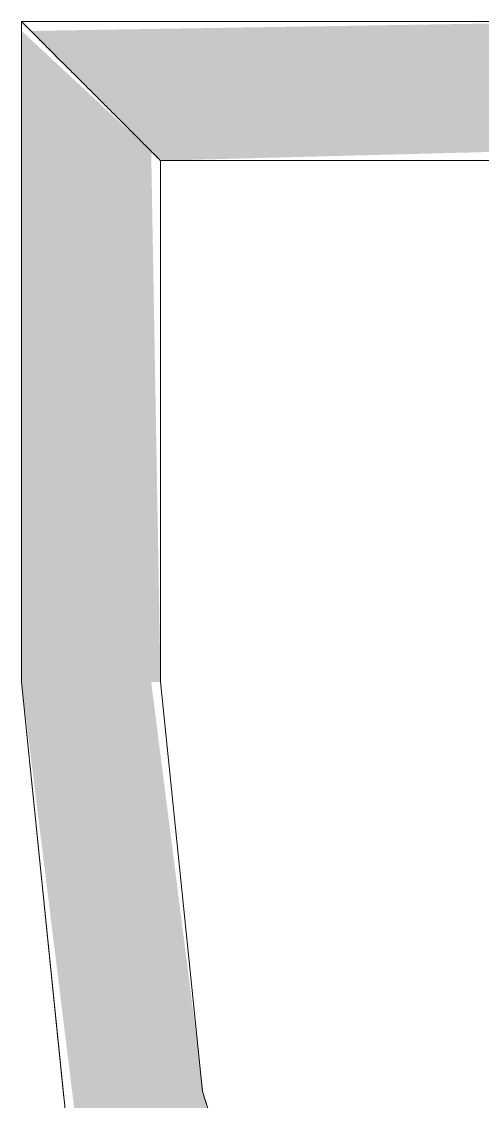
# Model space of a CAD drawing. Header units: millimetres. Extents: x 10569 to 232243, y -25347 to 80743.
# Drawn here: x 222046 to 222112.4, y 28564.1 to 28719.5 of the extents above; entities that cross this region are included whole.
import ezdxf

# ---------------------------------------------------------------- set-up
doc = ezdxf.new("R2010")
doc.units = ezdxf.units.MM
doc.layers.add('Q-CASE', color=31, linetype='Continuous', lineweight=20)

# ---------------------------------------------------------------- blocks, each defined once
blk = doc.blocks.new('DLN_Cat Ladder - 750x750x4500 _WDD_-9656512-PART PLAN of TENDER DRAFT G_F')
at = {"layer": 'Q-CASE', "lineweight": 15, "transparency": 33554432}
for points in [[(-265.3, -802), (-245.3, -802), (-246.64, -725.66), (-265.3, -708.34), (-265.3, -793.17)], [(-180.3, -727), (-180.45, -707), (-263.96, -708.34), (-245.3, -727), (-194.3, -725.66), (-194.3, -717), (-189.3, -717.32), (-189.3, -727), (-180.45, -727)], [(44.7, -1112), (105.18, -1106.04), (163.33, -1088.4), (219.3, -1057.81), (268.67, -1015.4), (306.2, -967.23), (331.58, -919.05), (348.74, -862.48), (353.36, -802), (334.7, -802), (328.36, -862.29), (309.24, -920.63), (277.72, -974.23), (233.67, -1021.2), (189.7, -1053.15), (133.12, -1078.06), (75.01, -1090.41), (14.11, -1090.35), (-45.85, -1077.39), (-102.06, -1051.87), (-152.74, -1013.74), (-193.94, -965.48), (-220.52, -919.05), (-238.96, -862.29), (-246.64, -802), (-265.3, -802), (-256.79, -870.88), (-241.7, -920.63), (-209.27, -978.84), (-172.37, -1022.95), (-120.39, -1063.57), (-72.55, -1088.82), (-15.59, -1106.06), (42.12, -1111.75)]]:
    blk.add_hatch(color=181, dxfattribs=at).paths.add_polyline_path(points, flags=0)
at = {"layer": 'Q-CASE', "lineweight": 15}
for p, q in [((-265.3, -707), (-265.3, -802)), ((-189.3, -707), (-265.3, -707)), ((-265.3, -707), (-265.3, -802)), ((-189.3, -707), (-265.3, -707)), ((-265.3, -707), (-265.3, -802)), ((-189.3, -707), (-265.3, -707)), ((-265.3, -707), (-265.3, -802)), ((-189.3, -707), (-265.3, -707)), ((-265.3, -707), (-265.3, -802)), ((-189.3, -707), (-265.3, -707)), ((-265.3, -707), (-265.3, -802)), ((-189.3, -707), (-265.3, -707)), ((-265.3, -707), (-265.3, -802)), ((-189.3, -707), (-265.3, -707)), ((-265.3, -707), (-265.3, -802)), ((-189.3, -707), (-265.3, -707)), ((-265.3, -707), (-265.3, -802)), ((-189.3, -707), (-265.3, -707)), ((-265.3, -707), (-265.3, -802)), ((-189.3, -707), (-265.3, -707)), ((-245.3, -802), (-245.3, -727)), ((-245.3, -727), (-189.3, -727)), ((-245.3, -802), (-245.3, -727)), ((-245.3, -727), (-189.3, -727)), ((-245.3, -802), (-245.3, -727)), ((-245.3, -727), (-189.3, -727)), ((-245.3, -802), (-245.3, -727)), ((-245.3, -727), (-189.3, -727)), ((-245.3, -802), (-245.3, -727)), ((-245.3, -727), (-189.3, -727)), ((-245.3, -802), (-245.3, -727)), ((-245.3, -727), (-189.3, -727)), ((-245.3, -802), (-245.3, -727)), ((-245.3, -727), (-189.3, -727)), ((-245.3, -802), (-245.3, -727)), ((-245.3, -727), (-189.3, -727)), ((-245.3, -802), (-245.3, -727)), ((-245.3, -727), (-189.3, -727)), ((-245.3, -802), (-245.3, -727)), ((-245.3, -727), (-189.3, -727)), ((-265.3, -802), (-259.22, -861.76)), ((-265.3, -802), (-259.22, -861.76)), ((-265.3, -802), (-259.22, -861.76)), ((-265.3, -802), (-259.22, -861.76)), ((-265.3, -802), (-259.22, -861.76)), ((-265.3, -802), (-259.22, -861.76)), ((-265.3, -802), (-259.22, -861.76)), ((-265.3, -802), (-259.22, -861.76)), ((-265.3, -802), (-259.22, -861.76)), ((-239.25, -860.94), (-245.3, -802)), ((-239.25, -860.94), (-245.3, -802)), ((-239.25, -860.94), (-245.3, -802)), ((-239.25, -860.94), (-245.3, -802)), ((-239.25, -860.94), (-245.3, -802)), ((-239.25, -860.94), (-245.3, -802)), ((-239.25, -860.94), (-245.3, -802)), ((-239.25, -860.94), (-245.3, -802)), ((-239.25, -860.94), (-245.3, -802)), ((-229.45, -891.56), (-239.04, -861.58)), ((-229.45, -891.56), (-239.04, -861.58)), ((-229.45, -891.56), (-239.04, -861.58)), ((-229.45, -891.56), (-239.04, -861.58)), ((-229.45, -891.56), (-239.04, -861.58)), ((-229.45, -891.56), (-239.04, -861.58)), ((-229.45, -891.56), (-239.04, -861.58)), ((-229.45, -891.56), (-239.04, -861.58)), ((-229.45, -891.56), (-239.04, -861.58))]:
    blk.add_line(p, q, dxfattribs=at)
at = {"layer": 'Q-CASE', "lineweight": 15, "flags": 128}
for points in [[(-265.3, -802), (-258.94, -864.47), (-240.12, -924.37), (-209.62, -979.26), (-168.68, -1026.87), (-118.99, -1065.26), (-62.59, -1092.84), (-1.78, -1108.5), (60.94, -1111.57), (122.99, -1101.95), (181.82, -1080.02), (235.04, -1046.69), (280.44, -1003.31), (316.17, -951.68), (340.76, -893.91), (353.21, -832.36), (354.7, -802)], [(334.7, -802), (328.34, -862.39), (309.55, -920.13), (279.14, -972.7), (238.45, -1017.78), (189.27, -1053.39), (133.75, -1077.99), (74.33, -1090.48), (13.6, -1090.33), (-45.76, -1077.53), (-101.15, -1052.65), (-150.15, -1016.78), (-190.61, -971.5), (-220.75, -918.78), (-239.25, -860.94), (-245.3, -802)]]:
    blk.add_lwpolyline(points, dxfattribs=at)
at = {"layer": 'Q-CASE', "lineweight": 15}
for points in [[(-264.96, -707.34), (-265.18, -707.12), (-265.3, -707), (-265.3, -707)], [(-265.3, -707), (-265.3, -707), (-265.18, -707.12), (-264.96, -707.34)], [(-264.96, -707.34), (-265.18, -707.12), (-265.3, -707), (-265.3, -707)], [(-265.3, -707), (-265.3, -707), (-265.18, -707.12), (-264.96, -707.34)], [(-265.3, -707), (-265.3, -707), (-265.18, -707.12), (-264.96, -707.34)], [(-264.96, -707.34), (-265.18, -707.12), (-265.3, -707), (-265.3, -707)], [(-263.96, -708.34), (-264.18, -708.12), (-264.55, -707.75), (-264.87, -707.43), (-264.96, -707.34)], [(-264.96, -707.34), (-264.85, -707.45), (-264.56, -707.74), (-264.18, -708.12), (-263.96, -708.34)], [(-263.96, -708.34), (-264.18, -708.12), (-264.55, -707.75), (-264.87, -707.43), (-264.96, -707.34)], [(-264.96, -707.34), (-264.85, -707.45), (-264.56, -707.74), (-264.18, -708.12), (-263.96, -708.34)], [(-262.37, -709.93), (-262.06, -710.24), (-261.4, -710.9), (-260.68, -711.62), (-260.3, -712)], [(-262.37, -709.93), (-262.06, -710.24), (-261.4, -710.9), (-260.68, -711.62), (-260.3, -712)], [(-257.89, -714.41), (-258.1, -714.2), (-258.52, -713.79), (-259.13, -713.17), (-259.73, -712.57), (-260.11, -712.19), (-260.3, -712)], [(-260.3, -712), (-260.11, -712.19), (-259.73, -712.57), (-259.13, -713.17), (-258.52, -713.79), (-258.1, -714.2), (-257.89, -714.41)], [(-260.3, -712), (-260.11, -712.19), (-259.73, -712.57), (-259.13, -713.17), (-258.52, -713.79), (-257.89, -714.41), (-257.25, -715.04), (-256.61, -715.69), (-255.95, -716.35), (-255.52, -716.78), (-255.3, -717)], [(-257.89, -714.41), (-258.1, -714.2), (-258.52, -713.79), (-259.13, -713.17), (-259.73, -712.57), (-260.11, -712.19), (-260.3, -712)], [(-260.3, -712), (-260.11, -712.19), (-259.73, -712.57), (-259.13, -713.17), (-258.52, -713.79), (-258.1, -714.2), (-257.89, -714.41)], [(-260.3, -712), (-260.11, -712.19), (-259.73, -712.57), (-259.13, -713.17), (-258.52, -713.79), (-257.89, -714.41), (-257.25, -715.04), (-256.61, -715.69), (-255.95, -716.35), (-255.52, -716.78), (-255.3, -717)], [(-257.89, -714.41), (-257.68, -714.62), (-257.25, -715.04), (-256.61, -715.69), (-255.95, -716.35), (-255.52, -716.78), (-255.3, -717)], [(-255.3, -717), (-255.52, -716.78), (-255.95, -716.35), (-256.61, -715.69), (-257.25, -715.04), (-257.68, -714.62), (-257.89, -714.41)], [(-257.89, -714.41), (-257.68, -714.62), (-257.25, -715.04), (-256.61, -715.69), (-255.95, -716.35), (-255.52, -716.78), (-255.3, -717)], [(-257.89, -714.41), (-257.68, -714.62), (-257.25, -715.04), (-256.61, -715.69), (-255.95, -716.35), (-255.52, -716.78), (-255.3, -717)], [(-255.3, -717), (-255.08, -717.22), (-254.65, -717.65), (-253.99, -718.31), (-253.35, -718.96), (-252.92, -719.38), (-252.71, -719.59)], [(-255.3, -717), (-255.08, -717.22), (-254.65, -717.65), (-253.99, -718.31), (-253.35, -718.96), (-252.92, -719.38), (-252.71, -719.59)], [(-252.71, -719.59), (-252.92, -719.38), (-253.35, -718.96), (-253.99, -718.31), (-254.65, -717.65), (-255.08, -717.22), (-255.3, -717)], [(-255.3, -717), (-255.08, -717.22), (-254.65, -717.65), (-253.99, -718.31), (-253.35, -718.96), (-252.92, -719.38), (-252.71, -719.59)], [(-255.3, -717), (-255.08, -717.22), (-254.65, -717.65), (-253.99, -718.31), (-253.35, -718.96), (-252.92, -719.38), (-252.71, -719.59)], [(-250.3, -722), (-250.49, -721.81), (-250.87, -721.43), (-251.47, -720.83), (-252.08, -720.21), (-252.5, -719.8), (-252.71, -719.59)], [(-252.71, -719.59), (-252.5, -719.8), (-252.08, -720.21), (-251.47, -720.83), (-250.87, -721.43), (-250.49, -721.81), (-250.3, -722)], [(-245.64, -726.66), (-245.75, -726.55), (-246.03, -726.26), (-246.42, -725.88), (-246.64, -725.66)], [(-245.64, -726.66), (-245.41, -726.88), (-245.3, -727), (-245.3, -727)], [(-245.64, -726.66), (-245.41, -726.88), (-245.3, -727), (-245.3, -727)], [(-245.3, -727), (-245.3, -727), (-245.41, -726.88), (-245.64, -726.66)], [(-245.3, -727), (-245.3, -727), (-245.41, -726.88), (-245.64, -726.66)]]:
    blk.add_open_spline(points, degree=3, dxfattribs=at)
for points, knots in [([(-252.71, -719.59), (-252.92, -719.38), (-253.35, -718.96), (-253.99, -718.31), (-254.65, -717.65), (-255.3, -717), (-255.95, -716.35), (-256.61, -715.69), (-257.25, -715.04), (-257.89, -714.41), (-258.52, -713.79), (-259.13, -713.17), (-259.73, -712.57), (-260.3, -712), (-260.86, -711.44), (-261.57, -710.73), (-262.23, -710.07), (-262.82, -709.48), (-263.38, -708.92), (-263.98, -708.31), (-264.56, -707.74), (-265.13, -707.17), (-265.3, -707), (-265.3, -707)], [0.4166667, 0.4166667, 0.4166667, 0.4166667, 0.4375, 0.4583333, 0.4791667, 0.5, 0.5208333, 0.5416667, 0.5625, 0.5833333, 0.6041667, 0.625, 0.6458333, 0.6666667, 0.6875, 0.7083333, 0.75, 0.7708333, 0.7916667, 0.8333333, 0.875, 0.9166667, 1, 1, 1, 1]), ([(-265.3, -707), (-265.3, -707), (-265.13, -707.17), (-264.56, -707.74), (-264.18, -708.12), (-263.96, -708.34)], [0, 0, 0, 0, 0.0833333, 0.125, 0.1666667, 0.1666667, 0.1666667, 0.1666667]), ([(-260.3, -712), (-260.49, -711.81), (-260.86, -711.44), (-261.57, -710.73), (-262.23, -710.07), (-262.82, -709.48), (-263.38, -708.92), (-263.98, -708.31), (-264.56, -707.74), (-265.13, -707.17), (-265.3, -707), (-265.3, -707)], [0.6666667, 0.6666667, 0.6666667, 0.6666667, 0.6875, 0.7083333, 0.75, 0.7708333, 0.7916667, 0.8333333, 0.875, 0.9166667, 1, 1, 1, 1]), ([(-265.3, -707), (-265.3, -707), (-265.13, -707.17), (-264.56, -707.74), (-263.98, -708.31), (-263.38, -708.92), (-262.82, -709.48), (-262.53, -709.78), (-262.37, -709.93)], [0, 0, 0, 0, 0.0833333, 0.125, 0.1666667, 0.2083333, 0.2291667, 0.25, 0.25, 0.25, 0.25]), ([(-265.3, -707), (-265.3, -707), (-265.13, -707.17), (-264.56, -707.74), (-263.98, -708.31), (-263.38, -708.92), (-262.82, -709.48), (-262.23, -710.07), (-261.4, -710.9), (-260.5, -711.81), (-259.73, -712.57), (-259.13, -713.17), (-258.52, -713.79), (-257.89, -714.41), (-257.25, -715.04), (-256.61, -715.69), (-255.95, -716.35), (-255.3, -717), (-254.65, -717.65), (-253.99, -718.31), (-253.35, -718.96), (-252.71, -719.59), (-252.08, -720.21), (-251.47, -720.83), (-250.87, -721.43), (-250.3, -722), (-249.74, -722.56), (-249.03, -723.27), (-248.54, -723.76), (-248.23, -724.07)], [0, 0, 0, 0, 0.0833333, 0.125, 0.1666667, 0.2083333, 0.2291667, 0.25, 0.2916667, 0.3333333, 0.3541667, 0.375, 0.3958333, 0.4166667, 0.4375, 0.4583333, 0.4791667, 0.5, 0.5208333, 0.5416667, 0.5625, 0.5833333, 0.6041667, 0.625, 0.6458333, 0.6666667, 0.6875, 0.7083333, 0.75, 0.75, 0.75, 0.75]), ([(-250.3, -722), (-250.49, -721.81), (-250.87, -721.43), (-251.47, -720.83), (-252.08, -720.21), (-252.71, -719.59), (-253.35, -718.96), (-253.99, -718.31), (-254.65, -717.65), (-255.3, -717), (-255.95, -716.35), (-256.61, -715.69), (-257.25, -715.04), (-257.89, -714.41), (-258.52, -713.79), (-259.13, -713.17), (-259.73, -712.57), (-260.3, -712), (-260.86, -711.44), (-261.57, -710.73), (-262.23, -710.07), (-262.82, -709.48), (-263.38, -708.92), (-263.98, -708.31), (-264.56, -707.74), (-265.13, -707.17), (-265.3, -707), (-265.3, -707)], [0.3333333, 0.3333333, 0.3333333, 0.3333333, 0.3541667, 0.375, 0.3958333, 0.4166667, 0.4375, 0.4583333, 0.4791667, 0.5, 0.5208333, 0.5416667, 0.5625, 0.5833333, 0.6041667, 0.625, 0.6458333, 0.6666667, 0.6875, 0.7083333, 0.75, 0.7708333, 0.7916667, 0.8333333, 0.875, 0.9166667, 1, 1, 1, 1]), ([(-245.3, -727), (-245.3, -727), (-245.47, -726.83), (-246.03, -726.26), (-246.61, -725.69), (-247.22, -725.08), (-247.78, -724.52), (-248.37, -723.93), (-249.19, -723.1), (-250.1, -722.19), (-250.87, -721.43), (-251.47, -720.83), (-252.08, -720.21), (-252.71, -719.59), (-253.35, -718.96), (-253.99, -718.31), (-254.65, -717.65), (-255.3, -717), (-255.95, -716.35), (-256.61, -715.69), (-257.25, -715.04), (-257.89, -714.41), (-258.52, -713.79), (-259.13, -713.17), (-259.73, -712.57), (-260.3, -712), (-260.86, -711.44), (-261.57, -710.73), (-262.23, -710.07), (-262.82, -709.48), (-263.38, -708.92), (-263.98, -708.31), (-264.56, -707.74), (-265.13, -707.17), (-265.3, -707), (-265.3, -707)], [0, 0, 0, 0, 0.083333, 0.125, 0.166667, 0.208333, 0.229167, 0.25, 0.291667, 0.333333, 0.354167, 0.375, 0.395833, 0.416667, 0.4375, 0.458333, 0.479167, 0.5, 0.520833, 0.541667, 0.5625, 0.583333, 0.604167, 0.625, 0.645833, 0.666667, 0.6875, 0.708333, 0.75, 0.770833, 0.791667, 0.833333, 0.875, 0.916667, 1, 1, 1, 1]), ([(-265.3, -707), (-265.3, -707), (-265.13, -707.17), (-264.56, -707.74), (-263.98, -708.31), (-263.38, -708.92), (-262.82, -709.48), (-262.23, -710.07), (-261.4, -710.9), (-260.5, -711.81), (-259.73, -712.57), (-259.13, -713.17), (-258.52, -713.79), (-257.89, -714.41), (-257.25, -715.04), (-256.61, -715.69), (-255.95, -716.35), (-255.3, -717), (-254.65, -717.65), (-253.99, -718.31), (-253.35, -718.96), (-252.71, -719.59), (-252.08, -720.21), (-251.47, -720.83), (-250.87, -721.43), (-250.3, -722), (-249.74, -722.56), (-249.03, -723.27), (-248.37, -723.93), (-247.78, -724.52), (-247.22, -725.08), (-246.61, -725.69), (-246.03, -726.26), (-245.47, -726.83), (-245.3, -727), (-245.3, -727)], [0, 0, 0, 0, 0.083333, 0.125, 0.166667, 0.208333, 0.229167, 0.25, 0.291667, 0.333333, 0.354167, 0.375, 0.395833, 0.416667, 0.4375, 0.458333, 0.479167, 0.5, 0.520833, 0.541667, 0.5625, 0.583333, 0.604167, 0.625, 0.645833, 0.666667, 0.6875, 0.708333, 0.75, 0.770833, 0.791667, 0.833333, 0.875, 0.916667, 1, 1, 1, 1]), ([(-245.3, -727), (-245.3, -727), (-245.47, -726.83), (-246.03, -726.26), (-246.61, -725.69), (-247.22, -725.08), (-247.78, -724.52), (-248.37, -723.93), (-249.19, -723.1), (-250.1, -722.19), (-250.87, -721.43), (-251.47, -720.83), (-252.08, -720.21), (-252.71, -719.59), (-253.35, -718.96), (-253.99, -718.31), (-254.65, -717.65), (-255.3, -717), (-255.95, -716.35), (-256.61, -715.69), (-257.25, -715.04), (-257.89, -714.41), (-258.52, -713.79), (-259.13, -713.17), (-259.73, -712.57), (-260.3, -712), (-260.86, -711.44), (-261.57, -710.73), (-262.23, -710.07), (-262.82, -709.48), (-263.38, -708.92), (-263.98, -708.31), (-264.56, -707.74), (-265.13, -707.17), (-265.3, -707), (-265.3, -707)], [0, 0, 0, 0, 0.083333, 0.125, 0.166667, 0.208333, 0.229167, 0.25, 0.291667, 0.333333, 0.354167, 0.375, 0.395833, 0.416667, 0.4375, 0.458333, 0.479167, 0.5, 0.520833, 0.541667, 0.5625, 0.583333, 0.604167, 0.625, 0.645833, 0.666667, 0.6875, 0.708333, 0.75, 0.770833, 0.791667, 0.833333, 0.875, 0.916667, 1, 1, 1, 1]), ([(-265.3, -707), (-265.3, -707), (-265.13, -707.17), (-264.56, -707.74), (-263.98, -708.31), (-263.38, -708.92), (-262.82, -709.48), (-262.23, -710.07), (-261.4, -710.9), (-260.5, -711.81), (-259.73, -712.57), (-259.13, -713.17), (-258.52, -713.79), (-257.89, -714.41), (-257.25, -715.04), (-256.61, -715.69), (-255.95, -716.35), (-255.3, -717), (-254.65, -717.65), (-253.99, -718.31), (-253.35, -718.96), (-252.71, -719.59), (-252.08, -720.21), (-251.47, -720.83), (-250.87, -721.43), (-250.3, -722), (-249.74, -722.56), (-249.03, -723.27), (-248.37, -723.93), (-247.78, -724.52), (-247.22, -725.08), (-246.61, -725.69), (-246.03, -726.26), (-245.47, -726.83), (-245.3, -727), (-245.3, -727)], [0, 0, 0, 0, 0.083333, 0.125, 0.166667, 0.208333, 0.229167, 0.25, 0.291667, 0.333333, 0.354167, 0.375, 0.395833, 0.416667, 0.4375, 0.458333, 0.479167, 0.5, 0.520833, 0.541667, 0.5625, 0.583333, 0.604167, 0.625, 0.645833, 0.666667, 0.6875, 0.708333, 0.75, 0.770833, 0.791667, 0.833333, 0.875, 0.916667, 1, 1, 1, 1]), ([(-245.3, -727), (-245.3, -727), (-245.47, -726.83), (-246.03, -726.26), (-246.61, -725.69), (-247.22, -725.08), (-247.78, -724.52), (-248.37, -723.93), (-249.19, -723.1), (-250.1, -722.19), (-250.87, -721.43), (-251.47, -720.83), (-252.08, -720.21), (-252.71, -719.59), (-253.35, -718.96), (-253.99, -718.31), (-254.65, -717.65), (-255.3, -717), (-255.95, -716.35), (-256.61, -715.69), (-257.25, -715.04), (-257.89, -714.41), (-258.52, -713.79), (-259.13, -713.17), (-259.73, -712.57), (-260.3, -712), (-260.86, -711.44), (-261.57, -710.73), (-262.23, -710.07), (-262.82, -709.48), (-263.38, -708.92), (-263.98, -708.31), (-264.56, -707.74), (-265.13, -707.17), (-265.3, -707), (-265.3, -707)], [0, 0, 0, 0, 0.083333, 0.125, 0.166667, 0.208333, 0.229167, 0.25, 0.291667, 0.333333, 0.354167, 0.375, 0.395833, 0.416667, 0.4375, 0.458333, 0.479167, 0.5, 0.520833, 0.541667, 0.5625, 0.583333, 0.604167, 0.625, 0.645833, 0.666667, 0.6875, 0.708333, 0.75, 0.770833, 0.791667, 0.833333, 0.875, 0.916667, 1, 1, 1, 1]), ([(-265.3, -707), (-265.3, -707), (-265.13, -707.17), (-264.56, -707.74), (-264.18, -708.12), (-263.96, -708.34)], [0, 0, 0, 0, 0.0833333, 0.125, 0.1666667, 0.1666667, 0.1666667, 0.1666667]), ([(-245.3, -727), (-245.3, -727), (-245.47, -726.83), (-246.03, -726.26), (-246.61, -725.69), (-247.22, -725.08), (-247.78, -724.52), (-248.37, -723.93), (-249.19, -723.1), (-250.1, -722.19), (-250.87, -721.43), (-251.47, -720.83), (-252.08, -720.21), (-252.71, -719.59), (-253.35, -718.96), (-253.99, -718.31), (-254.65, -717.65), (-255.3, -717), (-255.95, -716.35), (-256.61, -715.69), (-257.25, -715.04), (-257.89, -714.41), (-258.52, -713.79), (-259.13, -713.17), (-259.73, -712.57), (-260.3, -712), (-260.86, -711.44), (-261.57, -710.73), (-262.23, -710.07), (-262.82, -709.48), (-263.38, -708.92), (-263.98, -708.31), (-264.56, -707.74), (-265.13, -707.17), (-265.3, -707), (-265.3, -707)], [0, 0, 0, 0, 0.083333, 0.125, 0.166667, 0.208333, 0.229167, 0.25, 0.291667, 0.333333, 0.354167, 0.375, 0.395833, 0.416667, 0.4375, 0.458333, 0.479167, 0.5, 0.520833, 0.541667, 0.5625, 0.583333, 0.604167, 0.625, 0.645833, 0.666667, 0.6875, 0.708333, 0.75, 0.770833, 0.791667, 0.833333, 0.875, 0.916667, 1, 1, 1, 1]), ([(-265.3, -707), (-265.3, -707), (-265.13, -707.17), (-264.56, -707.74), (-263.98, -708.31), (-263.38, -708.92), (-262.82, -709.48), (-262.23, -710.07), (-261.4, -710.9), (-260.5, -711.81), (-259.73, -712.57), (-259.13, -713.17), (-258.52, -713.79), (-257.89, -714.41), (-257.25, -715.04), (-256.61, -715.69), (-255.95, -716.35), (-255.3, -717), (-254.65, -717.65), (-253.99, -718.31), (-253.35, -718.96), (-252.71, -719.59), (-252.08, -720.21), (-251.47, -720.83), (-250.87, -721.43), (-250.3, -722), (-249.74, -722.56), (-249.03, -723.27), (-248.37, -723.93), (-247.78, -724.52), (-247.22, -725.08), (-246.61, -725.69), (-246.03, -726.26), (-245.47, -726.83), (-245.3, -727), (-245.3, -727)], [0, 0, 0, 0, 0.083333, 0.125, 0.166667, 0.208333, 0.229167, 0.25, 0.291667, 0.333333, 0.354167, 0.375, 0.395833, 0.416667, 0.4375, 0.458333, 0.479167, 0.5, 0.520833, 0.541667, 0.5625, 0.583333, 0.604167, 0.625, 0.645833, 0.666667, 0.6875, 0.708333, 0.75, 0.770833, 0.791667, 0.833333, 0.875, 0.916667, 1, 1, 1, 1]), ([(-264.96, -707.34), (-264.85, -707.45), (-264.56, -707.74), (-263.98, -708.31), (-263.38, -708.92), (-262.82, -709.48), (-262.53, -709.78), (-262.37, -709.93)], [0.0833333, 0.0833333, 0.0833333, 0.0833333, 0.125, 0.1666667, 0.2083333, 0.2291667, 0.25, 0.25, 0.25, 0.25]), ([(-262.37, -709.93), (-262.53, -709.78), (-262.82, -709.48), (-263.38, -708.92), (-263.99, -708.31), (-264.56, -707.75), (-264.87, -707.43), (-264.96, -707.34)], [0.75, 0.75, 0.75, 0.75, 0.7708333, 0.7916667, 0.8333333, 0.875, 0.9166667, 0.9166667, 0.9166667, 0.9166667]), ([(-262.37, -709.93), (-262.53, -709.78), (-262.82, -709.48), (-263.38, -708.92), (-263.74, -708.55), (-263.96, -708.34)], [0.75, 0.75, 0.75, 0.75, 0.77083333, 0.79166667, 0.83333333, 0.83333333, 0.83333333, 0.83333333]), ([(-263.96, -708.34), (-263.74, -708.56), (-263.38, -708.92), (-262.82, -709.48), (-262.53, -709.78), (-262.37, -709.93)], [0.16666667, 0.16666667, 0.16666667, 0.16666667, 0.20833333, 0.22916667, 0.25, 0.25, 0.25, 0.25]), ([(-263.96, -708.34), (-263.74, -708.56), (-263.38, -708.92), (-262.82, -709.48), (-262.23, -710.07), (-261.4, -710.9), (-260.68, -711.62), (-260.3, -712)], [0.1666667, 0.1666667, 0.1666667, 0.1666667, 0.2083333, 0.2291667, 0.25, 0.2916667, 0.3333333, 0.3333333, 0.3333333, 0.3333333]), ([(-257.89, -714.41), (-258.1, -714.2), (-258.52, -713.79), (-259.13, -713.17), (-259.73, -712.57), (-260.3, -712), (-260.86, -711.44), (-261.57, -710.73), (-262.23, -710.07), (-262.82, -709.48), (-263.38, -708.92), (-263.74, -708.55), (-263.96, -708.34)], [0.5833333, 0.5833333, 0.5833333, 0.5833333, 0.6041667, 0.625, 0.6458333, 0.6666667, 0.6875, 0.7083333, 0.75, 0.7708333, 0.7916667, 0.8333333, 0.8333333, 0.8333333, 0.8333333]), ([(-263.96, -708.34), (-263.74, -708.56), (-263.38, -708.92), (-262.82, -709.48), (-262.23, -710.07), (-261.4, -710.9), (-260.68, -711.62), (-260.3, -712)], [0.1666667, 0.1666667, 0.1666667, 0.1666667, 0.2083333, 0.2291667, 0.25, 0.2916667, 0.3333333, 0.3333333, 0.3333333, 0.3333333]), ([(-263.96, -708.34), (-263.74, -708.56), (-263.38, -708.92), (-262.82, -709.48), (-262.53, -709.78), (-262.37, -709.93)], [0.16666667, 0.16666667, 0.16666667, 0.16666667, 0.20833333, 0.22916667, 0.25, 0.25, 0.25, 0.25]), ([(-260.3, -712), (-260.49, -711.81), (-260.86, -711.44), (-261.57, -710.73), (-262.06, -710.24), (-262.37, -709.93)], [0.66666667, 0.66666667, 0.66666667, 0.66666667, 0.6875, 0.70833333, 0.75, 0.75, 0.75, 0.75]), ([(-262.37, -709.93), (-262.06, -710.24), (-261.4, -710.9), (-260.5, -711.81), (-259.73, -712.57), (-259.13, -713.17), (-258.52, -713.79), (-257.89, -714.41), (-257.25, -715.04), (-256.61, -715.69), (-255.95, -716.35), (-255.3, -717), (-254.65, -717.65), (-253.99, -718.31), (-253.35, -718.96), (-252.71, -719.59), (-252.08, -720.21), (-251.47, -720.83), (-250.87, -721.43), (-250.3, -722), (-249.74, -722.56), (-249.03, -723.27), (-248.37, -723.93), (-247.78, -724.52), (-247.22, -725.08), (-246.61, -725.69), (-246.04, -726.25), (-245.73, -726.57), (-245.64, -726.66)], [0.25, 0.25, 0.25, 0.25, 0.2916667, 0.3333333, 0.3541667, 0.375, 0.3958333, 0.4166667, 0.4375, 0.4583333, 0.4791667, 0.5, 0.5208333, 0.5416667, 0.5625, 0.5833333, 0.6041667, 0.625, 0.6458333, 0.6666667, 0.6875, 0.7083333, 0.75, 0.7708333, 0.7916667, 0.8333333, 0.875, 0.9166667, 0.9166667, 0.9166667, 0.9166667]), ([(-252.71, -719.59), (-252.92, -719.38), (-253.35, -718.96), (-253.99, -718.31), (-254.65, -717.65), (-255.3, -717), (-255.95, -716.35), (-256.61, -715.69), (-257.25, -715.04), (-257.89, -714.41), (-258.52, -713.79), (-259.13, -713.17), (-259.73, -712.57), (-260.3, -712), (-260.86, -711.44), (-261.57, -710.73), (-262.06, -710.24), (-262.37, -709.93)], [0.4166667, 0.4166667, 0.4166667, 0.4166667, 0.4375, 0.4583333, 0.4791667, 0.5, 0.5208333, 0.5416667, 0.5625, 0.5833333, 0.6041667, 0.625, 0.6458333, 0.6666667, 0.6875, 0.7083333, 0.75, 0.75, 0.75, 0.75]), ([(-262.37, -709.93), (-262.06, -710.24), (-261.4, -710.9), (-260.5, -711.81), (-259.73, -712.57), (-259.13, -713.17), (-258.52, -713.79), (-258.1, -714.2), (-257.89, -714.41)], [0.25, 0.25, 0.25, 0.25, 0.2916667, 0.3333333, 0.3541667, 0.375, 0.3958333, 0.4166667, 0.4166667, 0.4166667, 0.4166667]), ([(-245.3, -727), (-245.3, -727), (-245.47, -726.83), (-246.03, -726.26), (-246.61, -725.69), (-247.22, -725.08), (-247.78, -724.52), (-248.37, -723.93), (-249.19, -723.1), (-250.1, -722.19), (-250.87, -721.43), (-251.47, -720.83), (-252.08, -720.21), (-252.71, -719.59), (-253.35, -718.96), (-253.99, -718.31), (-254.65, -717.65), (-255.3, -717), (-255.95, -716.35), (-256.61, -715.69), (-257.25, -715.04), (-257.68, -714.62), (-257.89, -714.41)], [0, 0, 0, 0, 0.0833333, 0.125, 0.1666667, 0.2083333, 0.2291667, 0.25, 0.2916667, 0.3333333, 0.3541667, 0.375, 0.3958333, 0.4166667, 0.4375, 0.4583333, 0.4791667, 0.5, 0.5208333, 0.5416667, 0.5625, 0.5833333, 0.5833333, 0.5833333, 0.5833333]), ([(-248.23, -724.07), (-248.54, -723.76), (-249.19, -723.1), (-250.1, -722.19), (-250.87, -721.43), (-251.47, -720.83), (-252.08, -720.21), (-252.71, -719.59), (-253.35, -718.96), (-253.99, -718.31), (-254.65, -717.65), (-255.3, -717), (-255.95, -716.35), (-256.61, -715.69), (-257.25, -715.04), (-257.68, -714.62), (-257.89, -714.41)], [0.25, 0.25, 0.25, 0.25, 0.2916667, 0.3333333, 0.3541667, 0.375, 0.3958333, 0.4166667, 0.4375, 0.4583333, 0.4791667, 0.5, 0.5208333, 0.5416667, 0.5625, 0.5833333, 0.5833333, 0.5833333, 0.5833333]), ([(-255.3, -717), (-255.08, -717.22), (-254.65, -717.65), (-253.99, -718.31), (-253.35, -718.96), (-252.71, -719.59), (-252.08, -720.21), (-251.47, -720.83), (-250.87, -721.43), (-250.3, -722), (-249.74, -722.56), (-249.03, -723.27), (-248.37, -723.93), (-247.78, -724.52), (-247.22, -725.08), (-246.85, -725.45), (-246.64, -725.66)], [0.5, 0.5, 0.5, 0.5, 0.5208333, 0.5416667, 0.5625, 0.5833333, 0.6041667, 0.625, 0.6458333, 0.6666667, 0.6875, 0.7083333, 0.75, 0.7708333, 0.7916667, 0.8333333, 0.8333333, 0.8333333, 0.8333333]), ([(-252.71, -719.59), (-252.5, -719.8), (-252.08, -720.21), (-251.47, -720.83), (-250.87, -721.43), (-250.3, -722), (-249.74, -722.56), (-249.03, -723.27), (-248.54, -723.76), (-248.23, -724.07)], [0.5833333, 0.5833333, 0.5833333, 0.5833333, 0.6041667, 0.625, 0.6458333, 0.6666667, 0.6875, 0.7083333, 0.75, 0.75, 0.75, 0.75]), ([(-252.71, -719.59), (-252.5, -719.8), (-252.08, -720.21), (-251.47, -720.83), (-250.87, -721.43), (-250.3, -722), (-249.74, -722.56), (-249.03, -723.27), (-248.37, -723.93), (-247.78, -724.52), (-247.22, -725.08), (-246.61, -725.69), (-246.04, -726.25), (-245.73, -726.57), (-245.64, -726.66)], [0.5833333, 0.5833333, 0.5833333, 0.5833333, 0.6041667, 0.625, 0.6458333, 0.6666667, 0.6875, 0.7083333, 0.75, 0.7708333, 0.7916667, 0.8333333, 0.875, 0.9166667, 0.9166667, 0.9166667, 0.9166667]), ([(-246.64, -725.66), (-246.86, -725.44), (-247.22, -725.08), (-247.78, -724.52), (-248.37, -723.93), (-249.19, -723.1), (-250.1, -722.19), (-250.87, -721.43), (-251.47, -720.83), (-252.08, -720.21), (-252.5, -719.8), (-252.71, -719.59)], [0.1666667, 0.1666667, 0.1666667, 0.1666667, 0.2083333, 0.2291667, 0.25, 0.2916667, 0.3333333, 0.3541667, 0.375, 0.3958333, 0.4166667, 0.4166667, 0.4166667, 0.4166667]), ([(-246.64, -725.66), (-246.86, -725.44), (-247.22, -725.08), (-247.78, -724.52), (-248.37, -723.93), (-249.19, -723.1), (-250.1, -722.19), (-250.87, -721.43), (-251.47, -720.83), (-252.08, -720.21), (-252.5, -719.8), (-252.71, -719.59)], [0.1666667, 0.1666667, 0.1666667, 0.1666667, 0.2083333, 0.2291667, 0.25, 0.2916667, 0.3333333, 0.3541667, 0.375, 0.3958333, 0.4166667, 0.4166667, 0.4166667, 0.4166667]), ([(-252.71, -719.59), (-252.5, -719.8), (-252.08, -720.21), (-251.47, -720.83), (-250.87, -721.43), (-250.3, -722), (-249.74, -722.56), (-249.03, -723.27), (-248.37, -723.93), (-247.78, -724.52), (-247.22, -725.08), (-246.61, -725.69), (-246.03, -726.26), (-245.47, -726.83), (-245.3, -727), (-245.3, -727)], [0.5833333, 0.5833333, 0.5833333, 0.5833333, 0.6041667, 0.625, 0.6458333, 0.6666667, 0.6875, 0.7083333, 0.75, 0.7708333, 0.7916667, 0.8333333, 0.875, 0.9166667, 1, 1, 1, 1]), ([(-245.3, -727), (-245.3, -727), (-245.47, -726.83), (-246.03, -726.26), (-246.61, -725.69), (-247.22, -725.08), (-247.78, -724.52), (-248.37, -723.93), (-249.19, -723.1), (-249.92, -722.38), (-250.3, -722)], [0, 0, 0, 0, 0.0833333, 0.125, 0.1666667, 0.2083333, 0.2291667, 0.25, 0.2916667, 0.3333333, 0.3333333, 0.3333333, 0.3333333]), ([(-245.3, -727), (-245.3, -727), (-245.47, -726.83), (-246.03, -726.26), (-246.61, -725.69), (-247.22, -725.08), (-247.78, -724.52), (-248.37, -723.93), (-249.19, -723.1), (-249.92, -722.38), (-250.3, -722)], [0, 0, 0, 0, 0.0833333, 0.125, 0.1666667, 0.2083333, 0.2291667, 0.25, 0.2916667, 0.3333333, 0.3333333, 0.3333333, 0.3333333]), ([(-250.3, -722), (-250.11, -722.19), (-249.74, -722.56), (-249.03, -723.27), (-248.54, -723.76), (-248.23, -724.07)], [0.66666667, 0.66666667, 0.66666667, 0.66666667, 0.6875, 0.70833333, 0.75, 0.75, 0.75, 0.75]), ([(-248.23, -724.07), (-248.07, -724.22), (-247.78, -724.52), (-247.22, -725.08), (-246.61, -725.69), (-246.03, -726.26), (-245.47, -726.83), (-245.3, -727), (-245.3, -727)], [0.75, 0.75, 0.75, 0.75, 0.7708333, 0.7916667, 0.8333333, 0.875, 0.9166667, 1, 1, 1, 1]), ([(-245.64, -726.66), (-245.75, -726.55), (-246.03, -726.26), (-246.61, -725.69), (-247.22, -725.08), (-247.78, -724.52), (-248.07, -724.22), (-248.23, -724.07)], [0.0833333, 0.0833333, 0.0833333, 0.0833333, 0.125, 0.1666667, 0.2083333, 0.2291667, 0.25, 0.25, 0.25, 0.25]), ([(-248.23, -724.07), (-248.07, -724.22), (-247.78, -724.52), (-247.22, -725.08), (-246.61, -725.69), (-246.03, -726.26), (-245.47, -726.83), (-245.3, -727), (-245.3, -727)], [0.75, 0.75, 0.75, 0.75, 0.7708333, 0.7916667, 0.8333333, 0.875, 0.9166667, 1, 1, 1, 1]), ([(-248.23, -724.07), (-248.07, -724.22), (-247.78, -724.52), (-247.22, -725.08), (-246.61, -725.69), (-246.03, -726.26), (-245.47, -726.83), (-245.3, -727), (-245.3, -727)], [0.75, 0.75, 0.75, 0.75, 0.7708333, 0.7916667, 0.8333333, 0.875, 0.9166667, 1, 1, 1, 1]), ([(-245.3, -727), (-245.3, -727), (-245.47, -726.83), (-246.03, -726.26), (-246.42, -725.88), (-246.64, -725.66)], [0, 0, 0, 0, 0.0833333, 0.125, 0.1666667, 0.1666667, 0.1666667, 0.1666667]), ([(-246.64, -725.66), (-246.42, -725.88), (-246.03, -726.26), (-245.47, -726.83), (-245.3, -727), (-245.3, -727)], [0.8333333, 0.8333333, 0.8333333, 0.8333333, 0.875, 0.9166667, 1, 1, 1, 1])]:
    blk.add_open_spline(points, degree=3, knots=knots, dxfattribs=at)

msp = doc.modelspace()

# ---------------------------------------------------------------- block references
at = {"layer": 'Q-CASE', "lineweight": 15}
msp.add_blockref('DLN_Cat Ladder - 750x750x4500 _WDD_-9656512-PART PLAN of TENDER DRAFT G_F', (222311.33196, 29426.48546), dxfattribs=at)

doc.saveas('drawing.dxf')
